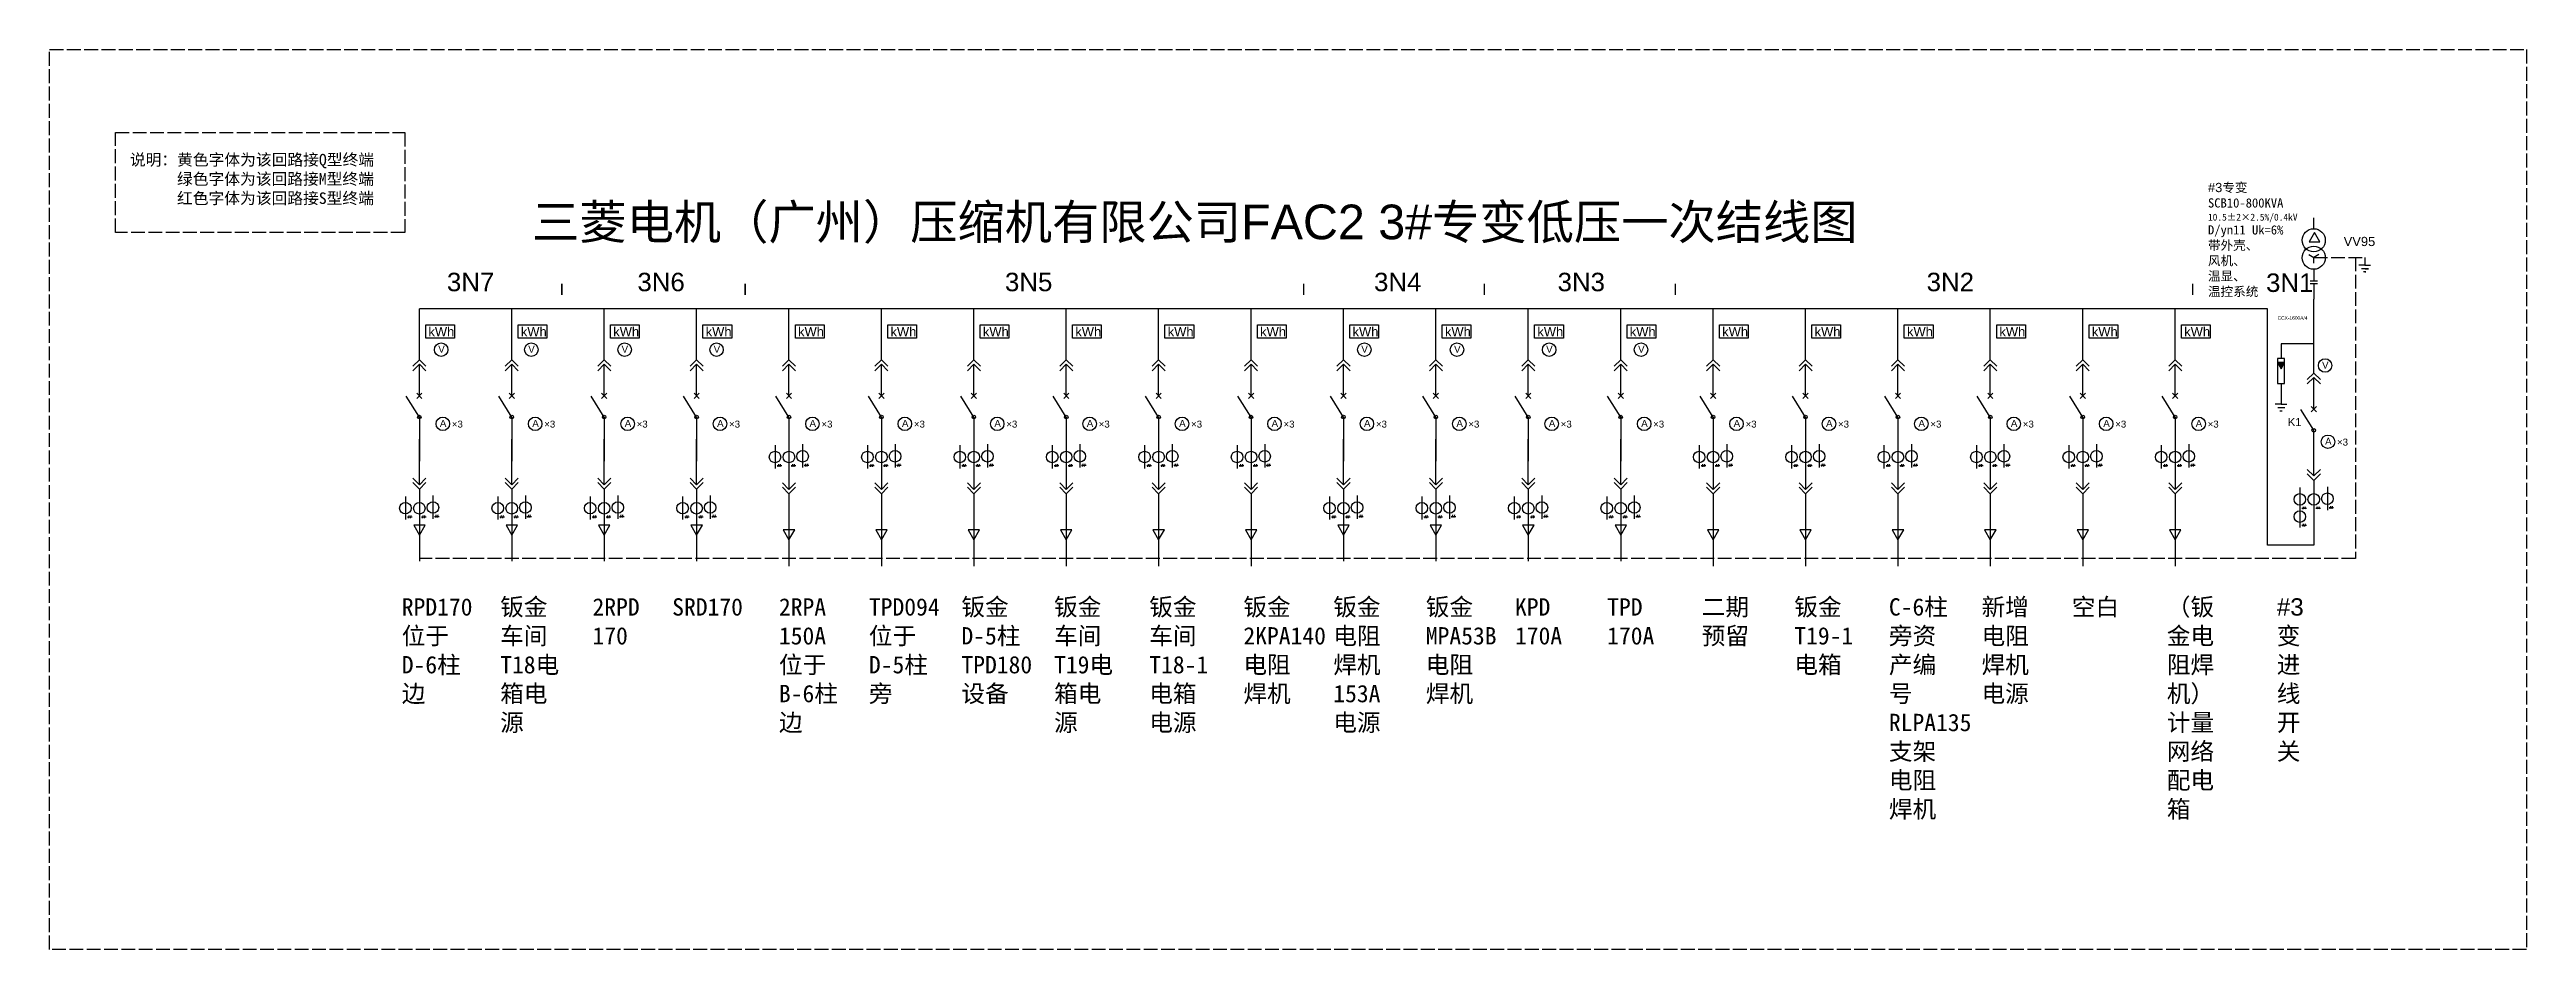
# Model space of a CAD drawing. Header units: millimetres. Extents: x 2840 to 4984, y 2492 to 3271.
import ezdxf

# ---------------------------------------------------------------- set-up
doc = ezdxf.new("R2010")
doc.units = ezdxf.units.MM
doc.linetypes.add('ACAD_ISO02W100', pattern=[15, 12, -3])
doc.layers.add('图层1', color=7, linetype='ACAD_ISO02W100')
doc.styles.get("Standard").update_dxf_attribs({"font": 'arial.ttf'})

msp = doc.modelspace()

# ---------------------------------------------------------------- hatches: boundary and pattern name
msp.add_hatch(color=256).paths.add_polyline_path([(4768.4, 2999.8), (4768.4, 2999.7), (4771.5, 2994.5), (4774.5, 2999.8)])

# ---------------------------------------------------------------- linework, layer by layer
for p, q in [((4799.7, 3115.7), (4799.7, 3125.2)), ((4795.5, 3093.4), (4799.7, 3090.9)), ((4804, 3093.4), (4799.7, 3090.9)), ((4799.7, 3086), (4799.7, 3090.9)), ((4843.8, 3090.9), (4843.8, 3084.2)), ((4803, 3070.4), (4796.5, 3070.4)), ((4803, 3067.9), (4796.5, 3067.9)), ((4799.7, 3080.6), (4799.7, 3070.4)), ((4799.7, 3067.9), (4799.7, 3054.6)), ((4843.8, 3084.2), (4838.8, 3084.2)), ((4847.1, 3081.1), (4841.1, 3081.1)), ((4844.8, 3078.3), (4842.8, 3078.3)), ((4843.8, 3084.2), (4848.8, 3084.2)), ((4843.8, 3078.3), (4844.8, 3078.3)), ((4844.1, 3081.1), (4847.1, 3081.1)), ((3159.7, 3002.2), (3159.7, 3046.4)), ((4679.7, 3046.4), (3159.7, 3046.4)), ((3239.7, 3002.2), (3239.7, 3046.4)), ((3319.7, 3002.2), (3319.7, 3046.4)), ((3399.7, 3002.2), (3399.7, 3046.4)), ((3479.7, 3002.2), (3479.7, 3046.4)), ((3559.7, 3002.2), (3559.7, 3046.4)), ((3639.7, 3002.2), (3639.7, 3046.4)), ((3719.7, 3002.2), (3719.7, 3046.4)), ((3799.7, 3002.2), (3799.7, 3046.4)), ((3879.7, 3002.2), (3879.7, 3046.4)), ((3959.7, 3002.2), (3959.7, 3046.4)), ((4039.7, 3002.2), (4039.7, 3046.4)), ((4119.7, 3002.2), (4119.7, 3046.4)), ((4199.7, 3002.2), (4199.7, 3046.4)), ((4279.7, 3002.2), (4279.7, 3046.4)), ((4359.7, 3002.2), (4359.7, 3046.4)), ((4439.7, 3002.2), (4439.7, 3046.4)), ((4519.7, 3002.2), (4519.7, 3046.4)), ((4599.7, 3002.2), (4599.7, 3046.4)), ((4759.7, 3046.4), (4679.7, 3046.4)), ((4679.7, 3002.2), (4679.7, 3046.4)), ((4759.7, 2841.7), (4759.7, 3046.4)), ((4799.7, 3038.2), (4799.7, 3054.6)), ((4799.7, 2990.7), (4799.7, 3038.2)), ((3159.7, 3002.2), (3154.1, 2996.6)), ((3165.4, 2996.6), (3159.7, 3002.2)), ((3239.7, 3002.2), (3234.1, 2996.6)), ((3245.4, 2996.6), (3239.7, 3002.2)), ((3319.7, 3002.2), (3314.1, 2996.6)), ((3325.4, 2996.6), (3319.7, 3002.2)), ((3399.7, 3002.2), (3394.1, 2996.6)), ((3405.4, 2996.6), (3399.7, 3002.2)), ((3479.7, 3002.2), (3474.1, 2996.6)), ((3485.4, 2996.6), (3479.7, 3002.2)), ((3559.7, 3002.2), (3554.1, 2996.6)), ((3565.4, 2996.6), (3559.7, 3002.2)), ((3639.7, 3002.2), (3634.1, 2996.6)), ((3645.4, 2996.6), (3639.7, 3002.2)), ((3719.7, 3002.2), (3714.1, 2996.6)), ((3725.4, 2996.6), (3719.7, 3002.2)), ((3799.7, 3002.2), (3794.1, 2996.6)), ((3805.4, 2996.6), (3799.7, 3002.2)), ((3879.7, 3002.2), (3874.1, 2996.6)), ((3885.4, 2996.6), (3879.7, 3002.2)), ((3959.7, 3002.2), (3954.1, 2996.6)), ((3965.4, 2996.6), (3959.7, 3002.2)), ((4039.7, 3002.2), (4034.1, 2996.6)), ((4045.4, 2996.6), (4039.7, 3002.2)), ((4119.7, 3002.2), (4114.1, 2996.6)), ((4125.4, 2996.6), (4119.7, 3002.2)), ((4199.7, 3002.2), (4194.1, 2996.6)), ((4205.4, 2996.6), (4199.7, 3002.2)), ((4279.7, 3002.2), (4274.1, 2996.6)), ((4285.4, 2996.6), (4279.7, 3002.2)), ((4359.7, 3002.2), (4354.1, 2996.6)), ((4365.4, 2996.6), (4359.7, 3002.2)), ((4439.7, 3002.2), (4434.1, 2996.6)), ((4445.4, 2996.6), (4439.7, 3002.2)), ((4519.7, 3002.2), (4514.1, 2996.6)), ((4525.4, 2996.6), (4519.7, 3002.2)), ((4599.7, 3002.2), (4594.1, 2996.6)), ((4605.4, 2996.6), (4599.7, 3002.2)), ((4679.7, 3002.2), (4674.1, 2996.6)), ((4685.4, 2996.6), (4679.7, 3002.2)), ((4768.4, 3003.4), (4768.4, 2981.6)), ((4774.5, 3003.3), (4768.4, 3003.3)), ((4771.4, 3016.2), (4771.4, 3003.3)), ((4799.7, 3016.2), (4771.4, 3016.2)), ((4774.5, 2981.6), (4774.5, 3003.3)), ((3159.7, 2998.4), (3154.1, 2992.8)), ((3165.4, 2992.8), (3159.7, 2998.4)), ((3159.7, 2971), (3159.7, 2998.4)), ((3239.7, 2998.4), (3234.1, 2992.8)), ((3245.4, 2992.8), (3239.7, 2998.4)), ((3239.7, 2971), (3239.7, 2998.4)), ((3319.7, 2998.4), (3314.1, 2992.8)), ((3325.4, 2992.8), (3319.7, 2998.4)), ((3319.7, 2971), (3319.7, 2998.4)), ((3399.7, 2998.4), (3394.1, 2992.8)), ((3405.4, 2992.8), (3399.7, 2998.4)), ((3399.7, 2971), (3399.7, 2998.4)), ((3479.7, 2998.4), (3474.1, 2992.8)), ((3485.4, 2992.8), (3479.7, 2998.4)), ((3479.7, 2971), (3479.7, 2998.4)), ((3559.7, 2998.4), (3554.1, 2992.8)), ((3565.4, 2992.8), (3559.7, 2998.4)), ((3559.7, 2971), (3559.7, 2998.4)), ((3639.7, 2998.4), (3634.1, 2992.8)), ((3645.4, 2992.8), (3639.7, 2998.4)), ((3639.7, 2971), (3639.7, 2998.4)), ((3719.7, 2998.4), (3714.1, 2992.8)), ((3725.4, 2992.8), (3719.7, 2998.4)), ((3719.7, 2971), (3719.7, 2998.4)), ((3799.7, 2998.4), (3794.1, 2992.8)), ((3805.4, 2992.8), (3799.7, 2998.4)), ((3799.7, 2971), (3799.7, 2998.4)), ((3879.7, 2998.4), (3874.1, 2992.8)), ((3885.4, 2992.8), (3879.7, 2998.4)), ((3879.7, 2971), (3879.7, 2998.4)), ((3959.7, 2998.4), (3954.1, 2992.8)), ((3965.4, 2992.8), (3959.7, 2998.4)), ((3959.7, 2971), (3959.7, 2998.4)), ((4039.7, 2998.4), (4034.1, 2992.8)), ((4045.4, 2992.8), (4039.7, 2998.4)), ((4039.7, 2971), (4039.7, 2998.4)), ((4119.7, 2998.4), (4114.1, 2992.8)), ((4125.4, 2992.8), (4119.7, 2998.4)), ((4119.7, 2971), (4119.7, 2998.4)), ((4199.7, 2998.4), (4194.1, 2992.8)), ((4205.4, 2992.8), (4199.7, 2998.4)), ((4199.7, 2971), (4199.7, 2998.4)), ((4279.7, 2998.4), (4274.1, 2992.8)), ((4285.4, 2992.8), (4279.7, 2998.4)), ((4279.7, 2971), (4279.7, 2998.4)), ((4359.7, 2998.4), (4354.1, 2992.8)), ((4365.4, 2992.8), (4359.7, 2998.4)), ((4359.7, 2971), (4359.7, 2998.4)), ((4439.7, 2998.4), (4434.1, 2992.8)), ((4445.4, 2992.8), (4439.7, 2998.4)), ((4439.7, 2971), (4439.7, 2998.4)), ((4519.7, 2998.4), (4514.1, 2992.8)), ((4525.4, 2992.8), (4519.7, 2998.4)), ((4519.7, 2971), (4519.7, 2998.4)), ((4599.7, 2998.4), (4594.1, 2992.8)), ((4605.4, 2992.8), (4599.7, 2998.4)), ((4599.7, 2971), (4599.7, 2998.4)), ((4679.7, 2998.4), (4674.1, 2992.8)), ((4685.4, 2992.8), (4679.7, 2998.4)), ((4679.7, 2971), (4679.7, 2998.4)), ((4768.4, 2981.6), (4774.5, 2981.6)), ((4771.4, 2981.6), (4771.4, 2963.8)), ((4799.7, 2990.7), (4794.1, 2985.1)), ((4799.7, 2986.9), (4794.1, 2981.3)), ((4805.4, 2985.1), (4799.7, 2990.7)), ((4805.4, 2981.3), (4799.7, 2986.9)), ((4799.7, 2959.5), (4799.7, 2986.9)), ((3159.7, 2952.7), (3148.4, 2970.7)), ((3157.5, 2968.8), (3162, 2973.3)), ((3157.5, 2973.3), (3162, 2968.8)), ((3239.7, 2952.7), (3228.4, 2970.7)), ((3237.5, 2968.8), (3242, 2973.3)), ((3237.5, 2973.3), (3242, 2968.8)), ((3319.7, 2952.7), (3308.4, 2970.7)), ((3317.5, 2968.8), (3322, 2973.3)), ((3317.5, 2973.3), (3322, 2968.8)), ((3399.7, 2952.7), (3388.4, 2970.7)), ((3397.5, 2968.8), (3402, 2973.3)), ((3397.5, 2973.3), (3402, 2968.8)), ((3479.7, 2952.7), (3468.4, 2970.7)), ((3477.5, 2968.8), (3482, 2973.3)), ((3477.5, 2973.3), (3482, 2968.8)), ((3559.7, 2952.7), (3548.4, 2970.7)), ((3557.5, 2968.8), (3562, 2973.3)), ((3557.5, 2973.3), (3562, 2968.8)), ((3639.7, 2952.7), (3628.4, 2970.7)), ((3637.5, 2968.8), (3642, 2973.3)), ((3637.5, 2973.3), (3642, 2968.8)), ((3719.7, 2952.7), (3708.4, 2970.7)), ((3717.5, 2968.8), (3722, 2973.3)), ((3717.5, 2973.3), (3722, 2968.8)), ((3799.7, 2952.7), (3788.4, 2970.7)), ((3797.5, 2968.8), (3802, 2973.3)), ((3797.5, 2973.3), (3802, 2968.8)), ((3879.7, 2952.7), (3868.4, 2970.7)), ((3877.5, 2968.8), (3882, 2973.3)), ((3877.5, 2973.3), (3882, 2968.8)), ((3959.7, 2952.7), (3948.4, 2970.7)), ((3957.5, 2968.8), (3962, 2973.3)), ((3957.5, 2973.3), (3962, 2968.8)), ((4039.7, 2952.7), (4028.4, 2970.7)), ((4037.5, 2968.8), (4042, 2973.3)), ((4037.5, 2973.3), (4042, 2968.8)), ((4119.7, 2952.7), (4108.4, 2970.7)), ((4117.5, 2968.8), (4122, 2973.3)), ((4117.5, 2973.3), (4122, 2968.8)), ((4199.7, 2952.7), (4188.4, 2970.7)), ((4197.5, 2968.8), (4202, 2973.3)), ((4197.5, 2973.3), (4202, 2968.8)), ((4279.7, 2952.7), (4268.4, 2970.7)), ((4277.5, 2968.8), (4282, 2973.3)), ((4277.5, 2973.3), (4282, 2968.8)), ((4359.7, 2952.7), (4348.4, 2970.7)), ((4357.5, 2968.8), (4362, 2973.3)), ((4357.5, 2973.3), (4362, 2968.8)), ((4439.7, 2952.7), (4428.4, 2970.7)), ((4437.5, 2968.8), (4442, 2973.3)), ((4437.5, 2973.3), (4442, 2968.8)), ((4519.7, 2952.7), (4508.4, 2970.7)), ((4517.5, 2968.8), (4522, 2973.3)), ((4517.5, 2973.3), (4522, 2968.8)), ((4599.7, 2952.7), (4588.4, 2970.7)), ((4597.5, 2968.8), (4602, 2973.3)), ((4597.5, 2973.3), (4602, 2968.8)), ((4679.7, 2952.7), (4668.4, 2970.7)), ((4677.5, 2968.8), (4682, 2973.3)), ((4677.5, 2973.3), (4682, 2968.8)), ((4771.4, 2963.8), (4766.4, 2963.8)), ((4774.7, 2960.7), (4768.7, 2960.7)), ((4771.4, 2963.8), (4776.4, 2963.8)), ((4799.7, 2941.2), (4788.4, 2959.2)), ((4797.5, 2957.3), (4802, 2961.8)), ((4797.5, 2961.8), (4802, 2957.3)), ((3159.7, 2952.7), (3159.7, 2914.5)), ((3239.7, 2952.7), (3239.7, 2914.5)), ((3319.7, 2952.7), (3319.7, 2914.5)), ((3399.7, 2952.7), (3399.7, 2914.5)), ((3479.7, 2952.7), (3479.7, 2890)), ((3559.7, 2952.7), (3559.7, 2890)), ((3639.7, 2952.7), (3639.7, 2890)), ((3719.7, 2952.7), (3719.7, 2890)), ((3799.7, 2952.7), (3799.7, 2890)), ((3879.7, 2952.7), (3879.7, 2890)), ((3959.7, 2952.7), (3959.7, 2914.5)), ((4039.7, 2952.7), (4039.7, 2914.5)), ((4119.7, 2952.7), (4119.7, 2914.5)), ((4199.7, 2952.7), (4199.7, 2914.5)), ((4279.7, 2952.7), (4279.7, 2890)), ((4359.7, 2952.7), (4359.7, 2890)), ((4439.7, 2952.7), (4439.7, 2890)), ((4519.7, 2952.7), (4519.7, 2890)), ((4599.7, 2952.7), (4599.7, 2890)), ((4679.7, 2952.7), (4679.7, 2890)), ((4772.4, 2957.9), (4770.4, 2957.9)), ((4799.7, 2901.7), (4799.7, 2941.2)), ((3159.7, 2894.1), (3159.7, 2933.6)), ((3239.7, 2894.1), (3239.7, 2933.6)), ((3319.7, 2894.1), (3319.7, 2933.6)), ((3399.7, 2894.1), (3399.7, 2933.6)), ((3467.6, 2928.4), (3467.6, 2908.2)), ((3491.5, 2929.1), (3491.5, 2908.9)), ((3547.6, 2928.4), (3547.6, 2908.2)), ((3571.5, 2929.1), (3571.5, 2908.9)), ((3627.6, 2928.4), (3627.6, 2908.2)), ((3651.5, 2929.1), (3651.5, 2908.9)), ((3707.6, 2928.4), (3707.6, 2908.2)), ((3731.5, 2929.1), (3731.5, 2908.9)), ((3787.6, 2928.4), (3787.6, 2908.2)), ((3811.5, 2929.1), (3811.5, 2908.9)), ((3867.6, 2928.4), (3867.6, 2908.2)), ((3891.5, 2929.1), (3891.5, 2908.9)), ((3959.7, 2894.1), (3959.7, 2933.6)), ((4039.7, 2894.1), (4039.7, 2933.6)), ((4119.7, 2894.1), (4119.7, 2933.6)), ((4199.7, 2894.1), (4199.7, 2933.6)), ((4267.6, 2928.4), (4267.6, 2908.2)), ((4291.5, 2929.1), (4291.5, 2908.9)), ((4347.6, 2928.4), (4347.6, 2908.2)), ((4371.5, 2929.1), (4371.5, 2908.9)), ((4427.6, 2928.4), (4427.6, 2908.2)), ((4451.5, 2929.1), (4451.5, 2908.9)), ((4507.6, 2928.4), (4507.6, 2908.2)), ((4531.5, 2929.1), (4531.5, 2908.9)), ((4587.6, 2928.4), (4587.6, 2908.2)), ((4611.5, 2929.1), (4611.5, 2908.9)), ((4667.6, 2928.4), (4667.6, 2908.2)), ((4691.5, 2929.1), (4691.5, 2908.9)), ((3154.1, 2899.7), (3159.7, 2894.1)), ((3154.1, 2895.9), (3159.7, 2890.3)), ((3159.7, 2894.1), (3165.4, 2899.7)), ((3159.7, 2890.3), (3165.4, 2895.9)), ((3234.1, 2899.7), (3239.7, 2894.1)), ((3234.1, 2895.9), (3239.7, 2890.3)), ((3239.7, 2894.1), (3245.4, 2899.7)), ((3239.7, 2890.3), (3245.4, 2895.9)), ((3314.1, 2899.7), (3319.7, 2894.1)), ((3314.1, 2895.9), (3319.7, 2890.3)), ((3319.7, 2894.1), (3325.4, 2899.7)), ((3319.7, 2890.3), (3325.4, 2895.9)), ((3394.1, 2899.7), (3399.7, 2894.1)), ((3394.1, 2895.9), (3399.7, 2890.3)), ((3399.7, 2894.1), (3405.4, 2899.7)), ((3399.7, 2890.3), (3405.4, 2895.9)), ((3469.4, 2910.7), (3473.4, 2910.7)), ((3470.6, 2911.8), (3470.1, 2909.5)), ((3472.2, 2911.8), (3471.7, 2909.5)), ((3474.1, 2895.6), (3479.7, 2890)), ((3479.7, 2890), (3485.4, 2895.6)), ((3481.5, 2910.7), (3485.5, 2910.7)), ((3482.7, 2911.8), (3482.2, 2909.5)), ((3484.3, 2911.8), (3483.8, 2909.5)), ((3492.9, 2911.1), (3496.9, 2911.1)), ((3494.1, 2912.2), (3493.6, 2909.9)), ((3495.7, 2912.2), (3495.2, 2909.9)), ((3549.4, 2910.7), (3553.4, 2910.7)), ((3550.6, 2911.8), (3550.1, 2909.5)), ((3552.2, 2911.8), (3551.7, 2909.5)), ((3554.1, 2895.6), (3559.7, 2890)), ((3559.7, 2890), (3565.4, 2895.6)), ((3561.5, 2910.7), (3565.5, 2910.7)), ((3562.7, 2911.8), (3562.2, 2909.5)), ((3564.3, 2911.8), (3563.8, 2909.5)), ((3572.9, 2911.1), (3576.9, 2911.1)), ((3574.1, 2912.2), (3573.6, 2909.9)), ((3575.7, 2912.2), (3575.2, 2909.9)), ((3629.4, 2910.7), (3633.4, 2910.7)), ((3630.6, 2911.8), (3630.1, 2909.5)), ((3632.2, 2911.8), (3631.7, 2909.5)), ((3634.1, 2895.6), (3639.7, 2890)), ((3639.7, 2890), (3645.4, 2895.6)), ((3641.5, 2910.7), (3645.5, 2910.7)), ((3642.7, 2911.8), (3642.2, 2909.5)), ((3644.3, 2911.8), (3643.8, 2909.5)), ((3652.9, 2911.1), (3656.9, 2911.1)), ((3654.1, 2912.2), (3653.6, 2909.9)), ((3655.7, 2912.2), (3655.2, 2909.9)), ((3709.4, 2910.7), (3713.4, 2910.7)), ((3710.6, 2911.8), (3710.1, 2909.5)), ((3712.2, 2911.8), (3711.7, 2909.5)), ((3714.1, 2895.6), (3719.7, 2890)), ((3719.7, 2890), (3725.4, 2895.6)), ((3721.5, 2910.7), (3725.5, 2910.7)), ((3722.7, 2911.8), (3722.2, 2909.5)), ((3724.3, 2911.8), (3723.8, 2909.5)), ((3732.9, 2911.1), (3736.9, 2911.1)), ((3734.1, 2912.2), (3733.6, 2909.9)), ((3735.7, 2912.2), (3735.2, 2909.9)), ((3789.4, 2910.7), (3793.4, 2910.7)), ((3790.6, 2911.8), (3790.1, 2909.5)), ((3792.2, 2911.8), (3791.7, 2909.5)), ((3794.1, 2895.6), (3799.7, 2890)), ((3799.7, 2890), (3805.4, 2895.6)), ((3801.5, 2910.7), (3805.5, 2910.7)), ((3802.7, 2911.8), (3802.2, 2909.5)), ((3804.3, 2911.8), (3803.8, 2909.5)), ((3812.9, 2911.1), (3816.9, 2911.1)), ((3814.1, 2912.2), (3813.6, 2909.9)), ((3815.7, 2912.2), (3815.2, 2909.9)), ((3869.4, 2910.7), (3873.4, 2910.7)), ((3870.6, 2911.8), (3870.1, 2909.5)), ((3872.2, 2911.8), (3871.7, 2909.5)), ((3874.1, 2895.6), (3879.7, 2890)), ((3879.7, 2890), (3885.4, 2895.6)), ((3881.5, 2910.7), (3885.5, 2910.7)), ((3882.7, 2911.8), (3882.2, 2909.5)), ((3884.3, 2911.8), (3883.8, 2909.5)), ((3892.9, 2911.1), (3896.9, 2911.1)), ((3894.1, 2912.2), (3893.6, 2909.9)), ((3895.7, 2912.2), (3895.2, 2909.9)), ((3954.1, 2899.7), (3959.7, 2894.1)), ((3954.1, 2895.9), (3959.7, 2890.3)), ((3959.7, 2894.1), (3965.4, 2899.7)), ((3959.7, 2890.3), (3965.4, 2895.9)), ((4034.1, 2899.7), (4039.7, 2894.1)), ((4034.1, 2895.9), (4039.7, 2890.3)), ((4039.7, 2894.1), (4045.4, 2899.7)), ((4039.7, 2890.3), (4045.4, 2895.9)), ((4114.1, 2899.7), (4119.7, 2894.1)), ((4114.1, 2895.9), (4119.7, 2890.3)), ((4119.7, 2894.1), (4125.4, 2899.7)), ((4119.7, 2890.3), (4125.4, 2895.9)), ((4194.1, 2899.7), (4199.7, 2894.1)), ((4194.1, 2895.9), (4199.7, 2890.3)), ((4199.7, 2894.1), (4205.4, 2899.7)), ((4199.7, 2890.3), (4205.4, 2895.9)), ((4269.4, 2910.7), (4273.4, 2910.7)), ((4270.6, 2911.8), (4270.1, 2909.5)), ((4272.2, 2911.8), (4271.7, 2909.5)), ((4274.1, 2895.6), (4279.7, 2890)), ((4279.7, 2890), (4285.4, 2895.6)), ((4281.5, 2910.7), (4285.5, 2910.7)), ((4282.7, 2911.8), (4282.2, 2909.5)), ((4284.3, 2911.8), (4283.8, 2909.5)), ((4292.9, 2911.1), (4296.9, 2911.1)), ((4294.1, 2912.2), (4293.6, 2909.9)), ((4295.7, 2912.2), (4295.2, 2909.9)), ((4349.4, 2910.7), (4353.4, 2910.7)), ((4350.6, 2911.8), (4350.1, 2909.5)), ((4352.2, 2911.8), (4351.7, 2909.5)), ((4354.1, 2895.6), (4359.7, 2890)), ((4359.7, 2890), (4365.4, 2895.6)), ((4361.5, 2910.7), (4365.5, 2910.7)), ((4362.7, 2911.8), (4362.2, 2909.5)), ((4364.3, 2911.8), (4363.8, 2909.5)), ((4372.9, 2911.1), (4376.9, 2911.1)), ((4374.1, 2912.2), (4373.6, 2909.9)), ((4375.7, 2912.2), (4375.2, 2909.9)), ((4429.4, 2910.7), (4433.4, 2910.7)), ((4430.6, 2911.8), (4430.1, 2909.5)), ((4432.2, 2911.8), (4431.7, 2909.5)), ((4434.1, 2895.6), (4439.7, 2890)), ((4439.7, 2890), (4445.4, 2895.6)), ((4441.5, 2910.7), (4445.5, 2910.7)), ((4442.7, 2911.8), (4442.2, 2909.5)), ((4444.3, 2911.8), (4443.8, 2909.5)), ((4452.9, 2911.1), (4456.9, 2911.1)), ((4454.1, 2912.2), (4453.6, 2909.9)), ((4455.7, 2912.2), (4455.2, 2909.9)), ((4509.4, 2910.7), (4513.4, 2910.7)), ((4510.6, 2911.8), (4510.1, 2909.5)), ((4512.2, 2911.8), (4511.7, 2909.5)), ((4514.1, 2895.6), (4519.7, 2890)), ((4519.7, 2890), (4525.4, 2895.6)), ((4521.5, 2910.7), (4525.5, 2910.7)), ((4522.7, 2911.8), (4522.2, 2909.5)), ((4524.3, 2911.8), (4523.8, 2909.5)), ((4532.9, 2911.1), (4536.9, 2911.1)), ((4534.1, 2912.2), (4533.6, 2909.9)), ((4535.7, 2912.2), (4535.2, 2909.9)), ((4589.4, 2910.7), (4593.4, 2910.7)), ((4590.6, 2911.8), (4590.1, 2909.5)), ((4592.2, 2911.8), (4591.7, 2909.5)), ((4594.1, 2895.6), (4599.7, 2890)), ((4599.7, 2890), (4605.4, 2895.6)), ((4601.5, 2910.7), (4605.5, 2910.7)), ((4602.7, 2911.8), (4602.2, 2909.5)), ((4604.3, 2911.8), (4603.8, 2909.5)), ((4612.9, 2911.1), (4616.9, 2911.1)), ((4614.1, 2912.2), (4613.6, 2909.9)), ((4615.7, 2912.2), (4615.2, 2909.9)), ((4669.4, 2910.7), (4673.4, 2910.7)), ((4670.6, 2911.8), (4670.1, 2909.5)), ((4672.2, 2911.8), (4671.7, 2909.5)), ((4674.1, 2895.6), (4679.7, 2890)), ((4679.7, 2890), (4685.4, 2895.6)), ((4681.5, 2910.7), (4685.5, 2910.7)), ((4682.7, 2911.8), (4682.2, 2909.5)), ((4684.3, 2911.8), (4683.8, 2909.5)), ((4692.9, 2911.1), (4696.9, 2911.1)), ((4694.1, 2912.2), (4693.6, 2909.9)), ((4695.7, 2912.2), (4695.2, 2909.9)), ((4794.1, 2907.3), (4799.7, 2901.7)), ((4794.1, 2903.5), (4799.7, 2897.9)), ((4799.7, 2901.7), (4805.4, 2907.3)), ((4799.7, 2897.9), (4805.4, 2903.5)), ((4799.7, 2897.9), (4799.7, 2841.7)), ((3147.6, 2884), (3147.6, 2863.9)), ((3159.7, 2890.3), (3159.7, 2827.8)), ((3171.5, 2884.8), (3171.5, 2864.6)), ((3227.6, 2884), (3227.6, 2863.9)), ((3239.7, 2890.3), (3239.7, 2827.8)), ((3251.5, 2884.8), (3251.5, 2864.6)), ((3307.6, 2884), (3307.6, 2863.9)), ((3319.7, 2890.3), (3319.7, 2827.8)), ((3331.5, 2884.8), (3331.5, 2864.6)), ((3387.6, 2884), (3387.6, 2863.9)), ((3399.7, 2890.3), (3399.7, 2827.8)), ((3411.5, 2884.8), (3411.5, 2864.6)), ((3474.1, 2891.9), (3479.7, 2886.3)), ((3479.7, 2886.3), (3485.4, 2891.9)), ((3479.7, 2886.3), (3479.7, 2823.7)), ((3554.1, 2891.9), (3559.7, 2886.3)), ((3559.7, 2886.3), (3565.4, 2891.9)), ((3559.7, 2886.3), (3559.7, 2823.7)), ((3634.1, 2891.9), (3639.7, 2886.3)), ((3639.7, 2886.3), (3645.4, 2891.9)), ((3639.7, 2886.3), (3639.7, 2823.7)), ((3714.1, 2891.9), (3719.7, 2886.3)), ((3719.7, 2886.3), (3725.4, 2891.9)), ((3719.7, 2886.3), (3719.7, 2823.7)), ((3794.1, 2891.9), (3799.7, 2886.3)), ((3799.7, 2886.3), (3805.4, 2891.9)), ((3799.7, 2886.3), (3799.7, 2823.7)), ((3874.1, 2891.9), (3879.7, 2886.3)), ((3879.7, 2886.3), (3885.4, 2891.9)), ((3879.7, 2886.3), (3879.7, 2823.7)), ((3947.6, 2884), (3947.6, 2863.9)), ((3959.7, 2890.3), (3959.7, 2827.8)), ((3971.5, 2884.8), (3971.5, 2864.6)), ((4027.6, 2884), (4027.6, 2863.9)), ((4039.7, 2890.3), (4039.7, 2827.8)), ((4051.5, 2884.8), (4051.5, 2864.6)), ((4107.6, 2884), (4107.6, 2863.9)), ((4119.7, 2890.3), (4119.7, 2827.8)), ((4131.5, 2884.8), (4131.5, 2864.6)), ((4187.6, 2884), (4187.6, 2863.9)), ((4199.7, 2890.3), (4199.7, 2827.8)), ((4211.5, 2884.8), (4211.5, 2864.6)), ((4274.1, 2891.9), (4279.7, 2886.3)), ((4279.7, 2886.3), (4285.4, 2891.9)), ((4279.7, 2886.3), (4279.7, 2823.7)), ((4354.1, 2891.9), (4359.7, 2886.3)), ((4359.7, 2886.3), (4365.4, 2891.9)), ((4359.7, 2886.3), (4359.7, 2823.7)), ((4434.1, 2891.9), (4439.7, 2886.3)), ((4439.7, 2886.3), (4445.4, 2891.9)), ((4439.7, 2886.3), (4439.7, 2823.7)), ((4514.1, 2891.9), (4519.7, 2886.3)), ((4519.7, 2886.3), (4525.4, 2891.9)), ((4519.7, 2886.3), (4519.7, 2823.7)), ((4594.1, 2891.9), (4599.7, 2886.3)), ((4599.7, 2886.3), (4605.4, 2891.9)), ((4599.7, 2886.3), (4599.7, 2823.7)), ((4674.1, 2891.9), (4679.7, 2886.3)), ((4679.7, 2886.3), (4685.4, 2891.9)), ((4679.7, 2886.3), (4679.7, 2823.7)), ((4787.6, 2891.6), (4787.6, 2871.5)), ((4789.4, 2873.9), (4793.4, 2873.9)), ((4790.6, 2875.1), (4790.1, 2872.8)), ((4792.2, 2875.1), (4791.7, 2872.8)), ((4801.5, 2873.9), (4805.5, 2873.9)), ((4802.7, 2875.1), (4802.2, 2872.8)), ((4804.3, 2875.1), (4803.8, 2872.8)), ((4811.5, 2892.4), (4811.5, 2872.2)), ((4812.9, 2874.3), (4816.9, 2874.3)), ((4814.1, 2875.5), (4813.6, 2873.2)), ((4815.7, 2875.5), (4815.2, 2873.2)), ((3149.4, 2866.3), (3153.4, 2866.3)), ((3150.6, 2867.5), (3150.1, 2865.2)), ((3152.2, 2867.5), (3151.7, 2865.2)), ((3161.5, 2866.3), (3165.5, 2866.3)), ((3162.7, 2867.5), (3162.2, 2865.2)), ((3164.3, 2867.5), (3163.8, 2865.2)), ((3172.9, 2866.7), (3176.9, 2866.7)), ((3174.1, 2867.9), (3173.6, 2865.6)), ((3175.7, 2867.9), (3175.2, 2865.6)), ((3229.4, 2866.3), (3233.4, 2866.3)), ((3230.6, 2867.5), (3230.1, 2865.2)), ((3232.2, 2867.5), (3231.7, 2865.2)), ((3241.5, 2866.3), (3245.5, 2866.3)), ((3242.7, 2867.5), (3242.2, 2865.2)), ((3244.3, 2867.5), (3243.8, 2865.2)), ((3252.9, 2866.7), (3256.9, 2866.7)), ((3254.1, 2867.9), (3253.6, 2865.6)), ((3255.7, 2867.9), (3255.2, 2865.6)), ((3309.4, 2866.3), (3313.4, 2866.3)), ((3310.6, 2867.5), (3310.1, 2865.2)), ((3312.2, 2867.5), (3311.7, 2865.2)), ((3321.5, 2866.3), (3325.5, 2866.3)), ((3322.7, 2867.5), (3322.2, 2865.2)), ((3324.3, 2867.5), (3323.8, 2865.2)), ((3332.9, 2866.7), (3336.9, 2866.7)), ((3334.1, 2867.9), (3333.6, 2865.6)), ((3335.7, 2867.9), (3335.2, 2865.6)), ((3389.4, 2866.3), (3393.4, 2866.3)), ((3390.6, 2867.5), (3390.1, 2865.2)), ((3392.2, 2867.5), (3391.7, 2865.2)), ((3401.5, 2866.3), (3405.5, 2866.3)), ((3402.7, 2867.5), (3402.2, 2865.2)), ((3404.3, 2867.5), (3403.8, 2865.2)), ((3412.9, 2866.7), (3416.9, 2866.7)), ((3414.1, 2867.9), (3413.6, 2865.6)), ((3415.7, 2867.9), (3415.2, 2865.6)), ((3949.4, 2866.3), (3953.4, 2866.3)), ((3950.6, 2867.5), (3950.1, 2865.2)), ((3952.2, 2867.5), (3951.7, 2865.2)), ((3961.5, 2866.3), (3965.5, 2866.3)), ((3962.7, 2867.5), (3962.2, 2865.2)), ((3964.3, 2867.5), (3963.8, 2865.2)), ((3972.9, 2866.7), (3976.9, 2866.7)), ((3974.1, 2867.9), (3973.6, 2865.6)), ((3975.7, 2867.9), (3975.2, 2865.6)), ((4029.4, 2866.3), (4033.4, 2866.3)), ((4030.6, 2867.5), (4030.1, 2865.2)), ((4032.2, 2867.5), (4031.7, 2865.2)), ((4041.5, 2866.3), (4045.5, 2866.3)), ((4042.7, 2867.5), (4042.2, 2865.2)), ((4044.3, 2867.5), (4043.8, 2865.2)), ((4052.9, 2866.7), (4056.9, 2866.7)), ((4054.1, 2867.9), (4053.6, 2865.6)), ((4055.7, 2867.9), (4055.2, 2865.6)), ((4109.4, 2866.3), (4113.4, 2866.3)), ((4110.6, 2867.5), (4110.1, 2865.2)), ((4112.2, 2867.5), (4111.7, 2865.2)), ((4121.5, 2866.3), (4125.5, 2866.3)), ((4122.7, 2867.5), (4122.2, 2865.2)), ((4124.3, 2867.5), (4123.8, 2865.2)), ((4132.9, 2866.7), (4136.9, 2866.7)), ((4134.1, 2867.9), (4133.6, 2865.6)), ((4135.7, 2867.9), (4135.2, 2865.6)), ((4189.4, 2866.3), (4193.4, 2866.3)), ((4190.6, 2867.5), (4190.1, 2865.2)), ((4192.2, 2867.5), (4191.7, 2865.2)), ((4201.5, 2866.3), (4205.5, 2866.3)), ((4202.7, 2867.5), (4202.2, 2865.2)), ((4204.3, 2867.5), (4203.8, 2865.2)), ((4212.9, 2866.7), (4216.9, 2866.7)), ((4214.1, 2867.9), (4213.6, 2865.6)), ((4215.7, 2867.9), (4215.2, 2865.6)), ((4787.6, 2871.5), (4787.6, 2857.1)), ((4789.4, 2859), (4793.4, 2859)), ((4790.6, 2860.2), (4790.1, 2857.9)), ((4792.2, 2860.2), (4791.7, 2857.9)), ((4799.7, 2841.7), (4759.7, 2841.7))]:
    msp.add_line(p, q)
at = {"color": 6, "linetype": 'ACAD_ISO02W100'}
msp.add_lwpolyline([(2896.6, 3199), (3147.1, 3199), (3147.1, 3112.5), (2896.6, 3112.5)], close=True, dxfattribs=at)
for points in [[(4800.3, 3112.4), (4795.7, 3104.4), (4805, 3104.4)], [(3165.2, 3032.4), (3190.1, 3032.4), (3190.1, 3021.1), (3165.2, 3021.1)], [(3245.2, 3032.4), (3270.1, 3032.4), (3270.1, 3021.1), (3245.2, 3021.1)], [(3325.2, 3032.4), (3350.1, 3032.4), (3350.1, 3021.1), (3325.2, 3021.1)], [(3405.2, 3032.4), (3430.1, 3032.4), (3430.1, 3021.1), (3405.2, 3021.1)], [(3485.2, 3032.4), (3510.1, 3032.4), (3510.1, 3021.1), (3485.2, 3021.1)], [(3565.2, 3032.4), (3590.1, 3032.4), (3590.1, 3021.1), (3565.2, 3021.1)], [(3645.2, 3032.4), (3670.1, 3032.4), (3670.1, 3021.1), (3645.2, 3021.1)], [(3725.2, 3032.4), (3750.1, 3032.4), (3750.1, 3021.1), (3725.2, 3021.1)], [(3805.2, 3032.4), (3830.1, 3032.4), (3830.1, 3021.1), (3805.2, 3021.1)], [(3885.2, 3032.4), (3910.1, 3032.4), (3910.1, 3021.1), (3885.2, 3021.1)], [(3965.2, 3032.4), (3990.1, 3032.4), (3990.1, 3021.1), (3965.2, 3021.1)], [(4045.2, 3032.4), (4070.1, 3032.4), (4070.1, 3021.1), (4045.2, 3021.1)], [(4125.2, 3032.4), (4150.1, 3032.4), (4150.1, 3021.1), (4125.2, 3021.1)], [(4205.2, 3032.4), (4230.1, 3032.4), (4230.1, 3021.1), (4205.2, 3021.1)], [(4285.2, 3032.4), (4310.1, 3032.4), (4310.1, 3021.1), (4285.2, 3021.1)], [(4365.2, 3032.4), (4390.1, 3032.4), (4390.1, 3021.1), (4365.2, 3021.1)], [(4445.2, 3032.4), (4470.1, 3032.4), (4470.1, 3021.1), (4445.2, 3021.1)], [(4525.2, 3032.4), (4550.1, 3032.4), (4550.1, 3021.1), (4525.2, 3021.1)], [(4605.2, 3032.4), (4630.1, 3032.4), (4630.1, 3021.1), (4605.2, 3021.1)], [(4685.2, 3032.4), (4710.1, 3032.4), (4710.1, 3021.1), (4685.2, 3021.1)], [(4771.5, 2994.5), (4774.5, 2999.8), (4768.4, 2999.8)], [(3159.7, 2850.5), (3164.7, 2859.1), (3154.8, 2859.1)], [(3239.7, 2850.5), (3244.7, 2859.1), (3234.8, 2859.1)], [(3319.7, 2850.5), (3324.7, 2859.1), (3314.8, 2859.1)], [(3399.7, 2850.5), (3404.7, 2859.1), (3394.8, 2859.1)], [(3479.7, 2846.5), (3484.7, 2855), (3474.8, 2855)], [(3559.7, 2846.5), (3564.7, 2855), (3554.8, 2855)], [(3639.7, 2846.5), (3644.7, 2855), (3634.8, 2855)], [(3719.7, 2846.5), (3724.7, 2855), (3714.8, 2855)], [(3799.7, 2846.5), (3804.7, 2855), (3794.8, 2855)], [(3879.7, 2846.5), (3884.7, 2855), (3874.8, 2855)], [(3959.7, 2850.5), (3964.7, 2859.1), (3954.8, 2859.1)], [(4039.7, 2850.5), (4044.7, 2859.1), (4034.8, 2859.1)], [(4119.7, 2850.5), (4124.7, 2859.1), (4114.8, 2859.1)], [(4199.7, 2850.5), (4204.7, 2859.1), (4194.8, 2859.1)], [(4279.7, 2846.5), (4284.7, 2855), (4274.8, 2855)], [(4359.7, 2846.5), (4364.7, 2855), (4354.8, 2855)], [(4439.7, 2846.5), (4444.7, 2855), (4434.8, 2855)], [(4519.7, 2846.5), (4524.7, 2855), (4514.8, 2855)], [(4599.7, 2846.5), (4604.7, 2855), (4594.8, 2855)], [(4679.7, 2846.5), (4684.7, 2855), (4674.8, 2855)]]:
    msp.add_lwpolyline(points, close=True)
for centre, radius in [((4799.7, 3105.7), 10), ((4799.7, 3090.6), 10), ((3178.6, 3011), 5.84), ((3256.6, 3011), 5.84), ((3337.4, 3011), 5.84), ((3417, 3011), 5.84), ((3977.8, 3011), 5.84), ((4058, 3011), 5.84), ((4137.8, 3011), 5.84), ((4217.3, 3011), 5.84), ((4809.5, 2997.3), 5.84), ((3159.7, 2952.7), 1.56), ((3180, 2946.8), 5.84), ((3239.7, 2952.7), 1.56), ((3260, 2946.8), 5.84), ((3319.7, 2952.7), 1.56), ((3340, 2946.8), 5.84), ((3399.7, 2952.7), 1.56), ((3420, 2946.8), 5.84), ((3479.7, 2952.7), 1.56), ((3500, 2946.8), 5.84), ((3559.7, 2952.7), 1.56), ((3580, 2946.8), 5.84), ((3639.7, 2952.7), 1.56), ((3660, 2946.8), 5.84), ((3719.7, 2952.7), 1.56), ((3740, 2946.8), 5.84), ((3799.7, 2952.7), 1.56), ((3820, 2946.8), 5.84), ((3879.7, 2952.7), 1.56), ((3900, 2946.8), 5.84), ((3959.7, 2952.7), 1.56), ((3980, 2946.8), 5.84), ((4039.7, 2952.7), 1.56), ((4060, 2946.8), 5.84), ((4119.7, 2952.7), 1.56), ((4140, 2946.8), 5.84), ((4199.7, 2952.7), 1.56), ((4220, 2946.8), 5.84), ((4279.7, 2952.7), 1.56), ((4300, 2946.8), 5.84), ((4359.7, 2952.7), 1.56), ((4380, 2946.8), 5.84), ((4439.7, 2952.7), 1.56), ((4460, 2946.8), 5.84), ((4519.7, 2952.7), 1.56), ((4540, 2946.8), 5.84), ((4599.7, 2952.7), 1.56), ((4620, 2946.8), 5.84), ((4679.7, 2952.7), 1.56), ((4700, 2946.8), 5.84), ((4799.7, 2941.2), 1.56), ((3467.6, 2918.1), 5), ((3479.7, 2918.1), 5), ((3479.7, 2918.1), 5), ((3491.5, 2918.7), 5), ((3547.6, 2918.1), 5), ((3559.7, 2918.1), 5), ((3559.7, 2918.1), 5), ((3571.5, 2918.7), 5), ((3627.6, 2918.1), 5), ((3639.7, 2918.1), 5), ((3639.7, 2918.1), 5), ((3651.5, 2918.7), 5), ((3707.6, 2918.1), 5), ((3719.7, 2918.1), 5), ((3719.7, 2918.1), 5), ((3731.5, 2918.7), 5), ((3787.6, 2918.1), 5), ((3799.7, 2918.1), 5), ((3799.7, 2918.1), 5), ((3811.5, 2918.7), 5), ((3867.6, 2918.1), 5), ((3879.7, 2918.1), 5), ((3879.7, 2918.1), 5), ((3891.5, 2918.7), 5), ((4267.6, 2918.1), 5), ((4279.7, 2918.1), 5), ((4279.7, 2918.1), 5), ((4291.5, 2918.7), 5), ((4347.6, 2918.1), 5), ((4359.7, 2918.1), 5), ((4359.7, 2918.1), 5), ((4371.5, 2918.7), 5), ((4427.6, 2918.1), 5), ((4439.7, 2918.1), 5), ((4439.7, 2918.1), 5), ((4451.5, 2918.7), 5), ((4507.6, 2918.1), 5), ((4519.7, 2918.1), 5), ((4519.7, 2918.1), 5), ((4531.5, 2918.7), 5), ((4587.6, 2918.1), 5), ((4599.7, 2918.1), 5), ((4599.7, 2918.1), 5), ((4611.5, 2918.7), 5), ((4667.6, 2918.1), 5), ((4679.7, 2918.1), 5), ((4679.7, 2918.1), 5), ((4691.5, 2918.7), 5), ((4812, 2931.3), 5.84), ((3147.6, 2873.8), 5), ((3159.7, 2873.7), 5), ((3159.7, 2873.7), 5), ((3171.5, 2874.4), 5), ((3227.6, 2873.8), 5), ((3239.7, 2873.7), 5), ((3239.7, 2873.7), 5), ((3251.5, 2874.4), 5), ((3307.6, 2873.8), 5), ((3319.7, 2873.7), 5), ((3319.7, 2873.7), 5), ((3331.5, 2874.4), 5), ((3387.6, 2873.8), 5), ((3399.7, 2873.7), 5), ((3399.7, 2873.7), 5), ((3411.5, 2874.4), 5), ((3947.6, 2873.8), 5), ((3959.7, 2873.7), 5), ((3959.7, 2873.7), 5), ((3971.5, 2874.4), 5), ((4027.6, 2873.8), 5), ((4039.7, 2873.7), 5), ((4039.7, 2873.7), 5), ((4051.5, 2874.4), 5), ((4107.6, 2873.8), 5), ((4119.7, 2873.7), 5), ((4119.7, 2873.7), 5), ((4131.5, 2874.4), 5), ((4187.6, 2873.8), 5), ((4199.7, 2873.7), 5), ((4199.7, 2873.7), 5), ((4211.5, 2874.4), 5), ((4787.6, 2881.4), 5), ((4799.7, 2881.4), 5), ((4799.7, 2881.4), 5), ((4811.5, 2882), 5), ((4787.6, 2866.5), 5)]:
    msp.add_circle(centre, radius)
at = {"layer": '图层1'}
for p, q in [((4799.7, 3090.9), (4843.9, 3090.9)), ((4835.7, 3090.9), (4835.7, 2830.2)), ((4835.7, 2830.2), (3159.7, 2830.2))]:
    msp.add_line(p, q, dxfattribs=at)
at = {"layer": '图层1', "color": 3}
msp.add_lwpolyline([(2839.6, 3270.8), (4983.8, 3270.8), (4983.8, 2491.8), (2839.6, 2491.8)], close=True, dxfattribs=at)

# ---------------------------------------------------------------- texts
at = {"color": 6, "insert": (2909.1, 3180.5), "char_height": 10, "attachment_point": 1}
msp.add_mtext_dynamic_manual_height_columns('{\\fSimSun|b0|i0|c134|p2;说明：黄色字体为该回路接Q型终端\\P      绿色字体为该回路接M型终端\\P      红色字体为该回路接S型终端}', width=251.237, gutter_width=12.5, heights=[0], dxfattribs=at)
at = {"attachment_point": 1}
for s, width, insert, char_height in [('#3{\\fSimSun|b0|i0|c134|p2;专变 SCB10-800KVA \\P\\H0.75x;10.5±2×2.5%/0.4kV \\H1.3333x;D/yn11 Uk=6%\\P带外壳、\\P风机、\\P温显、\\P温控系统}', 93.412, (4708.1, 3155.4), 8), ('3N7', 24.597, (3183.6, 3077.6), 16), ('3N6', 24.597, (3348.5, 3077.6), 16), ('3N5', 24.597, (3666.7, 3077.6), 16), ('3N4', 24.597, (3986.2, 3077.6), 16), ('3N3', 24.597, (4145.1, 3077.6), 16), ('3N2', 24.597, (4464.6, 3077.6), 16), ('3N1', 24.597, (4758.4, 3077), 16), ('kWh', 24.597, (3167.6, 3030.6), 8), ('kWh', 24.597, (3247.6, 3030.6), 8), ('kWh', 24.597, (3327.6, 3030.6), 8), ('kWh', 24.597, (3407.6, 3030.6), 8), ('kWh', 24.597, (3487.6, 3030.6), 8), ('kWh', 24.597, (3567.6, 3030.6), 8), ('kWh', 24.597, (3647.6, 3030.6), 8), ('kWh', 24.597, (3727.6, 3030.6), 8), ('kWh', 24.597, (3807.6, 3030.6), 8), ('kWh', 24.597, (3887.6, 3030.6), 8), ('kWh', 24.597, (3967.6, 3030.6), 8), ('kWh', 24.597, (4047.6, 3030.6), 8), ('kWh', 24.597, (4127.6, 3030.6), 8), ('kWh', 24.597, (4207.6, 3030.6), 8), ('kWh', 24.597, (4287.6, 3030.6), 8), ('kWh', 24.597, (4367.6, 3030.6), 8), ('kWh', 24.597, (4447.6, 3030.6), 8), ('kWh', 24.597, (4527.6, 3030.6), 8), ('kWh', 24.597, (4607.6, 3030.6), 8), ('kWh', 24.597, (4687.6, 3030.6), 8), ('CCX-1600A/4', 25.72, (4768.4, 3040), 3), ('V', 6.379, (3176.1, 3014.4), 6), ('V', 6.379, (3254, 3014.4), 6), ('V', 6.379, (3334.8, 3014.4), 6), ('V', 6.379, (3414.5, 3014.4), 6), ('V', 6.379, (3975.2, 3014.4), 6), ('V', 6.379, (4055.5, 3014.4), 6), ('V', 6.379, (4135.2, 3014.4), 6), ('V', 6.379, (4214.8, 3014.4), 6), ('V', 6.379, (4806.9, 3000.6), 6), ('A', 6.379, (3177.5, 2950.2), 6), ('×3', 12.204, (3187.8, 2949.6), 6), ('A', 6.379, (3257.5, 2950.2), 6), ('×3', 12.204, (3267.8, 2949.6), 6), ('A', 6.379, (3337.5, 2950.2), 6), ('×3', 12.204, (3347.8, 2949.6), 6), ('A', 6.379, (3417.5, 2950.2), 6), ('×3', 12.204, (3427.8, 2949.6), 6), ('A', 6.379, (3497.5, 2950.2), 6), ('×3', 12.204, (3507.8, 2949.6), 6), ('A', 6.379, (3577.5, 2950.2), 6), ('×3', 12.204, (3587.8, 2949.6), 6), ('A', 6.379, (3657.5, 2950.2), 6), ('×3', 12.204, (3667.8, 2949.6), 6), ('A', 6.379, (3737.5, 2950.2), 6), ('×3', 12.204, (3747.8, 2949.6), 6), ('A', 6.379, (3817.5, 2950.2), 6), ('×3', 12.204, (3827.8, 2949.6), 6), ('A', 6.379, (3897.5, 2950.2), 6), ('×3', 12.204, (3907.8, 2949.6), 6), ('A', 6.379, (3977.5, 2950.2), 6), ('×3', 12.204, (3987.8, 2949.6), 6), ('A', 6.379, (4057.5, 2950.2), 6), ('×3', 12.204, (4067.8, 2949.6), 6), ('A', 6.379, (4137.5, 2950.2), 6), ('×3', 12.204, (4147.8, 2949.6), 6), ('A', 6.379, (4217.5, 2950.2), 6), ('×3', 12.204, (4227.8, 2949.6), 6), ('A', 6.379, (4297.5, 2950.2), 6), ('×3', 12.204, (4307.8, 2949.6), 6), ('A', 6.379, (4377.5, 2950.2), 6), ('×3', 12.204, (4387.8, 2949.6), 6), ('A', 6.379, (4457.5, 2950.2), 6), ('×3', 12.204, (4467.8, 2949.6), 6), ('A', 6.379, (4537.5, 2950.2), 6), ('×3', 12.204, (4547.8, 2949.6), 6), ('A', 6.379, (4617.5, 2950.2), 6), ('×3', 12.204, (4627.8, 2949.6), 6), ('A', 6.379, (4697.5, 2950.2), 6), ('×3', 12.204, (4707.8, 2949.6), 6), ('K1', 14.087, (4777.2, 2951.9), 7), ('A', 6.379, (4809.5, 2934.7), 6), ('×3', 12.204, (4819.8, 2934), 6)]:
    msp.add_mtext_dynamic_manual_height_columns(s, width=width, gutter_width=12.5, heights=[0], dxfattribs=dict(at, insert=insert, char_height=char_height))
at = {"layer": '图层1', "attachment_point": 1}
for s, width, insert, char_height in [('{\\fSimSun|b0|i0|c134|p2;三菱电机（广州）压缩机有限公司}FAC2 3#{\\fSimSun|b0|i0|c134|p2;专变低压一次结线图}', 2902.628, (3257.3, 3136.6), 30), ('VV95', 34.538, (4825.6, 3108.7), 8), ('I', 40.642, (3281.1, 3068.3), 10), ('I', 40.642, (3439.8, 3068.3), 10), ('I', 40.642, (3923.3, 3068.3), 10), ('I', 40.642, (4079.7, 3068.3), 10), ('I', 40.642, (4245.1, 3068.3), 10), ('I', 40.642, (4692.9, 3068.3), 10), ('{\\fSimSun|b0|i0|c134|p2;RPD170位于D-6柱边}', 53.714, (3144.5, 2795.8), 15), ('{\\fSimSun|b0|i0|c134|p2;钣金车间T18电箱电源}', 53.714, (3229.7, 2795.8), 15), ('{\\fSimSun|b0|i0|c134|p2;2RPD\\P170}', 53.714, (3309.6, 2795.8), 15), ('{\\fSimSun|b0|i0|c134|p2;SRD170}', 53.714, (3378.6, 2795.8), 15), ('{\\fSimSun|b0|i0|c134|p2;2RPA\\P150A位于B-6柱边}', 53.714, (3471, 2795.8), 15), ('{\\fSimSun|b0|i0|c134|p2;TPD094位于D-5柱旁}', 53.714, (3548.9, 2795.8), 15), ('{\\fSimSun|b0|i0|c134|p2;钣金D-5柱TPD180设备}', 53.714, (3629, 2795.8), 15), ('{\\fSimSun|b0|i0|c134|p2;钣金车间T19电箱电源}', 53.714, (3709.2, 2795.8), 15), ('{\\fSimSun|b0|i0|c134|p2;钣金车间T18-1电箱电源}', 53.714, (3791.6, 2795.8), 15), ('{\\fSimSun|b0|i0|c134|p2;钣金2KPA140电阻焊机}', 53.714, (3873.1, 2795.8), 15), ('{\\fSimSun|b0|i0|c134|p2;钣金电阻焊机153A电源}', 53.714, (3950.9, 2795.8), 15), ('{\\fSimSun|b0|i0|c134|p2;钣金MPA53B电阻焊机}', 53.714, (4031, 2795.8), 15), ('{\\fSimSun|b0|i0|c134|p2;KPD\\P170A}', 53.714, (4108.2, 2795.8), 15), ('{\\fSimSun|b0|i0|c134|p2;TPD\\P170A}', 53.714, (4188, 2795.8), 15), ('{\\fSimSun|b0|i0|c134|p2;二期预留}', 53.714, (4269.9, 2795.8), 15), ('{\\fSimSun|b0|i0|c134|p2;钣金T19-1电箱}', 53.714, (4350, 2795.8), 15), ('{\\fSimSun|b0|i0|c134|p2;C-6柱旁资产编号RLPA135支架电阻焊机}', 53.714, (4431.9, 2795.8), 15), ('{\\fSimSun|b0|i0|c134|p2;新增电阻焊机电源}', 53.714, (4512.1, 2795.8), 15), ('{\\fSimSun|b0|i0|c134|p2;空白}', 53.714, (4590.3, 2795.8), 15), ('{\\fSimSun|b0|i0|c134|p2;（钣金电阻焊机）计量网络配电箱}', 53.714, (4672.5, 2795.8), 15)]:
    msp.add_mtext_dynamic_manual_height_columns(s, width=width, gutter_width=12.5, heights=[0], dxfattribs=dict(at, insert=insert, char_height=char_height))
at = {"layer": '图层1', "color": 2, "insert": (4767.7, 2795.8), "char_height": 15, "attachment_point": 1}
msp.add_mtext_dynamic_manual_height_columns('#3\\P{\\fSimSun|b0|i0|c134|p2;变\\P进\\P线\\P开\\P关}', width=53.714, gutter_width=12.5, heights=[0], dxfattribs=at)

doc.saveas('drawing.dxf')
